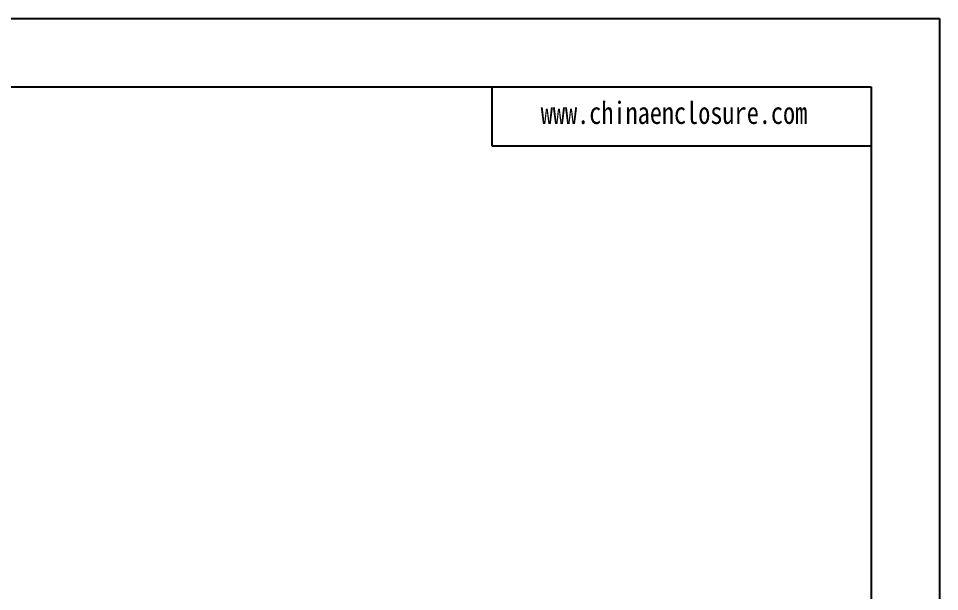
# Model space of a CAD drawing. Header units: inches. Extents: x 1631 to 3663, y 1126 to 1454.
# Drawn here: x 3322.9 to 3374.7, y 1254.5 to 1286.7 of the extents above; entities that cross this region are included whole.
import ezdxf

# ---------------------------------------------------------------- set-up
doc = ezdxf.new("R2010")
doc.units = ezdxf.units.IN
doc.header["$LTSCALE"] = 15
doc.layers.add('文字', color=81, linetype='Continuous')
doc.styles.add('宋体', font='', dxfattribs={"width": 0.8, "height": 3.5})
doc.styles.get('宋体').set_extended_font_data('SimSun')

msp = doc.modelspace()

# ---------------------------------------------------------------- linework, layer by layer
for p, q in [((3146.836, 1286.739), (3374.652, 1286.739)), ((3374.652, 1286.739), (3374.652, 1125.657)), ((3152.731, 1282.904), (3370.817, 1282.904)), ((3349.51, 1282.904), (3349.51, 1279.575)), ((3370.817, 1282.904), (3370.817, 1129.492)), ((3349.51, 1279.575), (3370.817, 1279.575))]:
    msp.add_line(p, q)

# ---------------------------------------------------------------- texts
at = {"layer": '文字', "color": 0, "insert": (3352.255, 1282.061), "char_height": 1.25002, "width": 21.9617, "attachment_point": 1, "style": '宋体'}
msp.add_mtext('www.chinaenclosure.com', dxfattribs=at)

doc.saveas('drawing.dxf')
